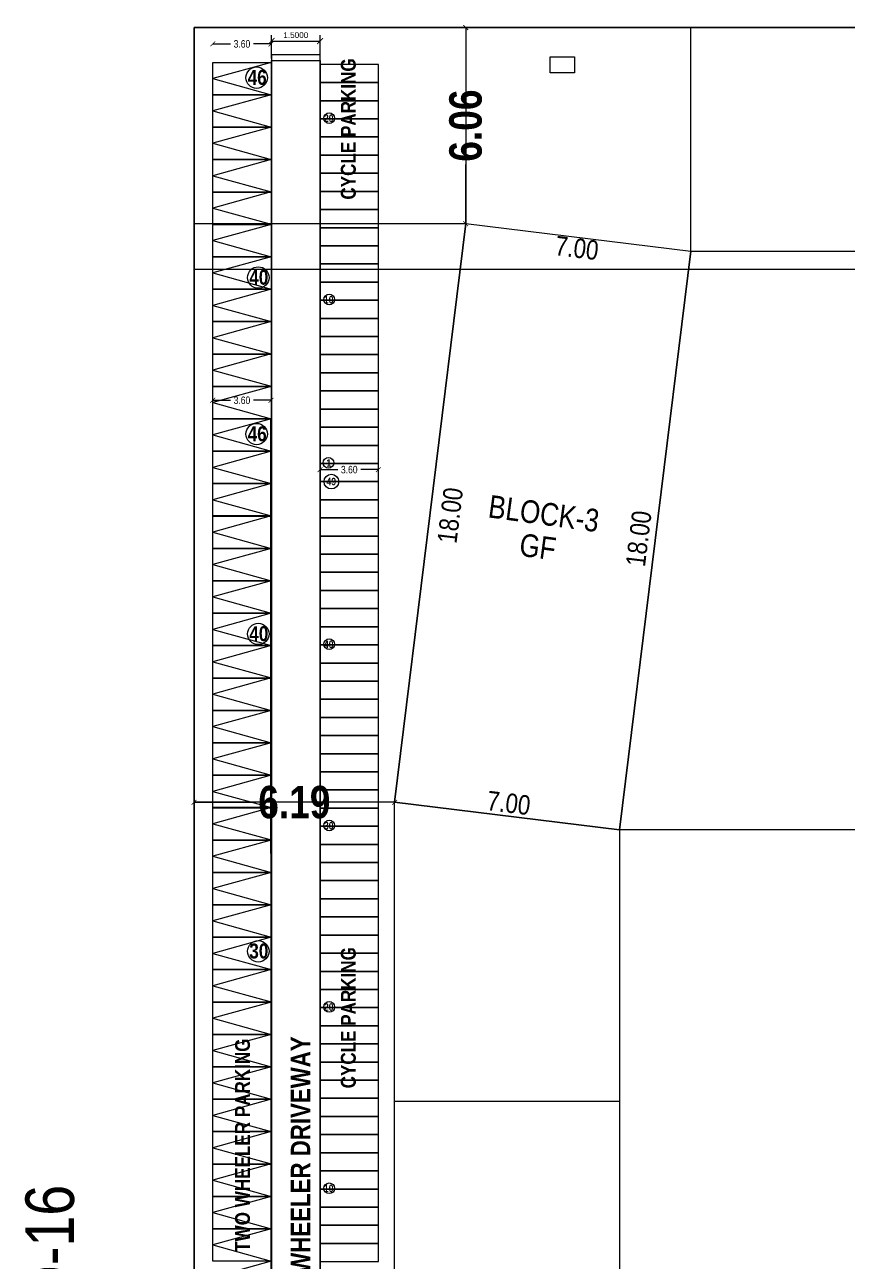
# Model space of a CAD drawing. Header units: metres. Extents: x -1559856 to -1559563, y 43807 to 43972.
# Drawn here: x -1559673.76 to -1559648.36, y 43922.41 to 43960.59 of the extents above; entities that cross this region are included whole.
import ezdxf

# ---------------------------------------------------------------- set-up
doc = ezdxf.new("R2010")
doc.units = ezdxf.units.M
doc.header["$LTSCALE"] = 750
doc.header["$MEASUREMENT"] = 0
doc.header["$PDMODE"] = 35
doc.header["$PDSIZE"] = 50
doc.layers.get('0').update_dxf_attribs({"lineweight": 5})
doc.layers.get('Defpoints').update_dxf_attribs({"lineweight": 0})
for name, color, linetype, lineweight in [('AS_AT_SITE', 7, 'Continuous', 5), ('DISTANCE_BLK', 7, 'Continuous', 5), ('FMB_OR_PLR', 7, 'Continuous', 5), ('SUPER_IMPOSED', 7, 'Continuous', 5)]:
    doc.layers.add(name, color=color, linetype=linetype, lineweight=lineweight)
for name, color, linetype in [('BLK_1_LVL_0_SIDE_SETBACK1', 171, 'Continuous'), ('BLK_3_LVL_0_BLDG_FOOT_PRINT', 171, 'Continuous'), ('PLOT_BOUNDARY', 70, 'Continuous')]:
    doc.layers.add(name, color=color, linetype=linetype)
for name, color, linetype, plot in [('BLK_3_LVL_0_FRONT_SETBACK', 1, 'Continuous', False), ('BLK_3_LVL_0_REAR_SETBACK', 1, 'Continuous', False), ('BLK_3_LVL_0_SIDE_SETBACK1', 1, 'Continuous', False), ('BLK_3_LVL_0_SIDE_SETBACK2', 1, 'Continuous', False), ('CYCLE_PARKING', 2, 'Continuous', False), ('TWO_WHEELER_DRIVE_WAY', 6, 'Continuous', False), ('TWO_WHEELER_PARKING', 2, 'Continuous', False)]:
    doc.layers.add(name, color=color, linetype=linetype, plot=plot)
doc.styles.add('3', font='swissck.ttf', dxfattribs={"height": 0.28})
doc.styles.add('GLOBAL INFRA', font='ARIALNB.TTF', dxfattribs={"height": 0.3})
doc.styles.add('GLOBAL INFRA 1', font='ARIALNB.TTF', dxfattribs={"height": 0.3})
doc.styles.add('mani', font='swissc.ttf', dxfattribs={"height": 0.23})
doc.styles.get("Standard").update_dxf_attribs({"font": 'arial.ttf'})
doc.dimstyles.new('Civil Mt', dxfattribs={"dimtxt": 0.23, "dimasz": 0.15, "dimexe": 0, "dimexo": 0, "dimgap": 0.1, "dimtad": 0, "dimzin": 0, "dimdsep": 46, "dimtxsty": 'mani', "dimblk": 'ARCHTICK', "dimcen": 0, "dimse1": 1, "dimse2": 1, "dimclrd": 253, "dimclrt": 7, "dimadec": 0, "dimazin": 3, "dimtfac": 1, "dimtofl": 0, "dimtmove": 1, "dimatfit": 3, "dimfxl": 0, "dimfrac": 2, "dimtolj": 1, "dimtzin": 0, "dimlwd": 13, "dimarcsym": 0})
doc.dimstyles.new('STANDARD$0', dxfattribs={"dimtxt": 7, "dimasz": 3, "dimexe": 3, "dimexo": 1, "dimgap": 1.5, "dimtad": 1, "dimdec": 1, "dimzin": 1, "dimdsep": 46, "dimlunit": 4, "dimtxsty": 'Standard', "dimblk": 'OBLIQUE', "dimcen": 0.09375, "dimdle": 1, "dimclrd": 8, "dimclre": 8, "dimclrt": 7, "dimadec": 1, "dimazin": 0, "dimtfac": 1, "dimtdec": 1, "dimtix": 1, "dimtmove": 2, "dimatfit": 3, "dimldrblk": 'ARCHTICK', "dimfxl": 0, "dimfrac": 2, "dimtolj": 1, "dimtzin": 0, "dimarcsym": 0})

# ---------------------------------------------------------------- blocks, each defined once
blk = doc.blocks.new('_ArchTick')
at = {"color": 0, "linetype": 'ByBlock', "const_width": 0.15}
blk.add_lwpolyline([(-0.5, -0.5), (0.5, 0.5)], dxfattribs=at)
blk = doc.blocks.new('*D278')
at = {"color": 253, "lineweight": 13, "ltscale": 0.2}
for p, q in [((-1559667.949, 43948.994), (-1559667.403, 43948.994)), ((-1559666.149, 43948.994), (-1559666.695, 43948.994))]:
    blk.add_line(p, q, dxfattribs=at)
at = {"layer": 'Defpoints', "color": 0, "ltscale": 0.2}
for p in [(-1559667.949, 43948.994), (-1559667.949, 43948.423), (-1559666.149, 43948.423)]:
    blk.add_point(p, dxfattribs=at)
at = {"color": 253, "lineweight": 13, "ltscale": 0.2, "xscale": 0.15, "yscale": 0.15, "zscale": 0.15, "rotation": 180}
blk.add_blockref('_ArchTick', (-1559667.949, 43948.994), dxfattribs=at)
at = {"color": 253, "lineweight": 13, "ltscale": 0.2, "xscale": 0.15, "yscale": 0.15, "zscale": 0.15}
blk.add_blockref('_ArchTick', (-1559666.149, 43948.994), dxfattribs=at)
at = {"color": 7, "ltscale": 0.2, "insert": (-1559667.049, 43948.994), "char_height": 0.23, "attachment_point": 5, "style": 'mani'}
blk.add_mtext('\\A1;3.60', dxfattribs=at)
blk = doc.blocks.new('*D281')
at = {"color": 253, "lineweight": 13, "ltscale": 0.2}
for p, q in [((-1559667.949, 43959.997), (-1559667.403, 43959.997)), ((-1559666.149, 43959.997), (-1559666.695, 43959.997))]:
    blk.add_line(p, q, dxfattribs=at)
at = {"layer": 'Defpoints', "color": 0, "ltscale": 0.2}
for p in [(-1559667.949, 43959.997), (-1559667.949, 43959.426), (-1559666.149, 43959.426)]:
    blk.add_point(p, dxfattribs=at)
at = {"color": 253, "lineweight": 13, "ltscale": 0.2, "xscale": 0.15, "yscale": 0.15, "zscale": 0.15, "rotation": 180}
blk.add_blockref('_ArchTick', (-1559667.949, 43959.997), dxfattribs=at)
at = {"color": 253, "lineweight": 13, "ltscale": 0.2, "xscale": 0.15, "yscale": 0.15, "zscale": 0.15}
blk.add_blockref('_ArchTick', (-1559666.149, 43959.997), dxfattribs=at)
at = {"color": 7, "ltscale": 0.2, "insert": (-1559667.049, 43959.997), "char_height": 0.23, "attachment_point": 5, "style": 'mani'}
blk.add_mtext('\\A1;3.60', dxfattribs=at)
blk = doc.blocks.new('*D282')
at = {"color": 253, "lineweight": 13, "ltscale": 0.2}
for p, q in [((-1559664.636, 43946.853), (-1559664.09, 43946.853)), ((-1559662.836, 43946.853), (-1559663.383, 43946.853))]:
    blk.add_line(p, q, dxfattribs=at)
at = {"layer": 'Defpoints', "color": 0, "ltscale": 0.2}
for p in [(-1559664.636, 43947.344), (-1559662.836, 43947.344), (-1559664.636, 43946.853)]:
    blk.add_point(p, dxfattribs=at)
at = {"color": 253, "lineweight": 13, "ltscale": 0.2, "xscale": 0.15, "yscale": 0.15, "zscale": 0.15, "rotation": 180}
blk.add_blockref('_ArchTick', (-1559664.636, 43946.853), dxfattribs=at)
at = {"color": 253, "lineweight": 13, "ltscale": 0.2, "xscale": 0.15, "yscale": 0.15, "zscale": 0.15}
blk.add_blockref('_ArchTick', (-1559662.836, 43946.853), dxfattribs=at)
at = {"color": 7, "ltscale": 0.2, "insert": (-1559663.736, 43946.853), "char_height": 0.23, "attachment_point": 5, "style": 'mani'}
blk.add_mtext('\\A1;3.60', dxfattribs=at)
blk = doc.blocks.new('*D284')
at = {"layer": 'Defpoints', "color": 0}
for p in [(-1559664.636, 43960.087), (-1559666.136, 43959.489), (-1559664.636, 43959.489)]:
    blk.add_point(p, dxfattribs=at)
at = {"layer": 'TWO_WHEELER_DRIVE_WAY', "color": 0, "lineweight": -2}
for p, q in [((-1559666.136, 43959.552), (-1559666.136, 43960.267)), ((-1559664.636, 43959.552), (-1559664.636, 43960.267))]:
    blk.add_line(p, q, dxfattribs=at)
at = {"layer": 'TWO_WHEELER_DRIVE_WAY', "lineweight": -2}
blk.add_line((-1559666.136, 43960.087), (-1559664.636, 43960.087), dxfattribs=at)
at = {"layer": 'TWO_WHEELER_DRIVE_WAY', "lineweight": -2, "xscale": 0.18, "yscale": 0.18, "zscale": 0.18, "rotation": 180}
blk.add_blockref('_ArchTick', (-1559666.136, 43960.087), dxfattribs=at)
at = {"layer": 'TWO_WHEELER_DRIVE_WAY', "lineweight": -2, "xscale": 0.18, "yscale": 0.18, "zscale": 0.18}
blk.add_blockref('_ArchTick', (-1559664.636, 43960.087), dxfattribs=at)
at = {"layer": 'TWO_WHEELER_DRIVE_WAY', "color": 0, "lineweight": -2, "insert": (-1559665.386, 43960.269), "char_height": 0.18, "attachment_point": 5}
blk.add_mtext('\\A1;1.5000', dxfattribs=at)

msp = doc.modelspace()

# ---------------------------------------------------------------- linework, layer by layer
at = {"color": 253, "lineweight": 13, "ltscale": 0.2}
for p, q in [((-1559660.14039, 43960.50373), (-1559660.14039, 43958.68199)), ((-1559660.14039, 43954.44857), (-1559660.14039, 43956.27031)), ((-1559668.52851, 43936.5828), (-1559666.6354, 43936.5828)), ((-1559662.33452, 43936.5828), (-1559664.22763, 43936.5828))]:
    msp.add_line(p, q, dxfattribs=at)
at = {"color": 7, "ltscale": 0.2}
for p, q in [((-1559666.14888, 43959.42779), (-1559667.94896, 43958.92887)), ((-1559667.94896, 43958.92887), (-1559666.14896, 43958.42887)), ((-1559666.14888, 43958.42779), (-1559667.94896, 43957.92887)), ((-1559667.94896, 43957.92887), (-1559666.14896, 43957.42887)), ((-1559666.14888, 43957.42779), (-1559667.94896, 43956.92887)), ((-1559667.94896, 43956.92887), (-1559666.14896, 43956.42887)), ((-1559666.14896, 43956.4265), (-1559667.94904, 43955.92758)), ((-1559667.94904, 43955.92758), (-1559666.14904, 43955.42758)), ((-1559666.1488, 43955.4265), (-1559667.94888, 43954.92758)), ((-1559667.94888, 43954.92758), (-1559666.14888, 43954.42758)), ((-1559666.14888, 43954.4252), (-1559667.94896, 43953.92628)), ((-1559667.94896, 43953.92628), (-1559666.14896, 43953.42628)), ((-1559666.14888, 43953.4252), (-1559667.94896, 43952.92628)), ((-1559667.94896, 43952.92628), (-1559666.14896, 43952.42628)), ((-1559666.14888, 43952.4252), (-1559667.94896, 43951.92628)), ((-1559667.94896, 43951.92628), (-1559666.14896, 43951.42628)), ((-1559666.14888, 43951.4252), (-1559667.94896, 43950.92628)), ((-1559667.94896, 43950.92628), (-1559666.14896, 43950.42628)), ((-1559666.14888, 43950.4252), (-1559667.94896, 43949.92628)), ((-1559667.94896, 43949.92628), (-1559666.14896, 43949.42628)), ((-1559666.14896, 43949.4239), (-1559667.94904, 43948.92498)), ((-1559667.94904, 43948.92498), (-1559666.14904, 43948.42498)), ((-1559666.14888, 43948.4239), (-1559667.94896, 43947.92498)), ((-1559667.94896, 43947.92498), (-1559666.14896, 43947.42498)), ((-1559666.14888, 43947.4239), (-1559667.94896, 43946.92498)), ((-1559667.94896, 43946.92498), (-1559666.14896, 43946.42498)), ((-1559666.14888, 43946.4239), (-1559667.94896, 43945.92498)), ((-1559667.94896, 43945.92498), (-1559666.14896, 43945.42498)), ((-1559666.14896, 43945.42261), (-1559667.94904, 43944.92369)), ((-1559667.94904, 43944.92369), (-1559666.14904, 43944.42369)), ((-1559666.1488, 43944.42261), (-1559667.94888, 43943.92369)), ((-1559667.94888, 43943.92369), (-1559666.14888, 43943.42369)), ((-1559666.14888, 43943.42131), (-1559667.94896, 43942.92239)), ((-1559667.94896, 43942.92239), (-1559666.14896, 43942.42239)), ((-1559666.14888, 43942.42131), (-1559667.94896, 43941.92239)), ((-1559667.94896, 43941.92239), (-1559666.14896, 43941.42239)), ((-1559666.14888, 43941.42131), (-1559667.94896, 43940.92239)), ((-1559667.94896, 43940.92239), (-1559666.14896, 43940.42239)), ((-1559666.14888, 43940.42131), (-1559667.94896, 43939.92239)), ((-1559667.94896, 43939.92239), (-1559666.14896, 43939.42239)), ((-1559666.14888, 43939.42131), (-1559667.94896, 43938.92239)), ((-1559667.94896, 43938.92239), (-1559666.14896, 43938.42239)), ((-1559666.14896, 43938.42002), (-1559667.94904, 43937.9211)), ((-1559667.94904, 43937.9211), (-1559666.14904, 43937.42109)), ((-1559666.1488, 43937.42002), (-1559667.94888, 43936.9211)), ((-1559667.94888, 43936.9211), (-1559666.14888, 43936.42109)), ((-1559666.14888, 43936.41872), (-1559667.94896, 43935.9198)), ((-1559667.94896, 43935.9198), (-1559666.14896, 43935.4198)), ((-1559666.14888, 43935.41872), (-1559667.94896, 43934.9198)), ((-1559667.94896, 43934.9198), (-1559666.14896, 43934.4198)), ((-1559666.14888, 43934.41872), (-1559667.94896, 43933.9198)), ((-1559667.94896, 43933.9198), (-1559666.14896, 43933.4198)), ((-1559666.14888, 43933.41872), (-1559667.94896, 43932.9198)), ((-1559667.94896, 43932.9198), (-1559666.14896, 43932.4198)), ((-1559666.14888, 43932.41872), (-1559667.94896, 43931.9198)), ((-1559667.94896, 43931.9198), (-1559666.14896, 43931.4198)), ((-1559666.14896, 43931.41742), (-1559667.94904, 43930.9185)), ((-1559667.94904, 43930.9185), (-1559666.14904, 43930.4185)), ((-1559666.14437, 43930.41742), (-1559667.94444, 43929.9185)), ((-1559667.94444, 43929.9185), (-1559666.14444, 43929.4185)), ((-1559666.14444, 43929.41613), (-1559667.94452, 43928.91721)), ((-1559667.94452, 43928.91721), (-1559666.14452, 43928.41721)), ((-1559666.14444, 43928.41613), (-1559667.94452, 43927.91721)), ((-1559667.94452, 43927.91721), (-1559666.14452, 43927.41721)), ((-1559666.14444, 43927.41613), (-1559667.94452, 43926.91721)), ((-1559667.94452, 43926.91721), (-1559666.14452, 43926.41721)), ((-1559666.14444, 43926.41613), (-1559667.94452, 43925.91721)), ((-1559667.94452, 43925.91721), (-1559666.14452, 43925.41721)), ((-1559666.14444, 43925.41613), (-1559667.94452, 43924.91721)), ((-1559667.94452, 43924.91721), (-1559666.14452, 43924.41721)), ((-1559666.14452, 43924.41483), (-1559667.9446, 43923.91591)), ((-1559667.9446, 43923.91591), (-1559666.1446, 43923.41591)), ((-1559666.14437, 43923.41483), (-1559667.94444, 43922.91591)), ((-1559667.94444, 43922.91591), (-1559666.14444, 43922.41591)), ((-1559666.14444, 43922.41353), (-1559667.94452, 43921.91461))]:
    msp.add_line(p, q, dxfattribs=at)
at = {"color": 0, "ltscale": 0.2}
for p, q in [((-1559666.1446, 43902.40576), (-1559666.15356, 43948.42261)), ((-1559664.63605, 43946.78417), (-1559664.63605, 43902.03732))]:
    msp.add_line(p, q, dxfattribs=at)
at = {"color": 3, "ltscale": 0.2}
msp.add_lwpolyline([(-1559568.52851, 43879.50373), (-1559568.52851, 43960.50373), (-1559668.52851, 43960.50373), (-1559668.52851, 43879.50373)], close=True, dxfattribs=at)
at = {"color": 70, "ltscale": 0.2}
msp.add_lwpolyline([(-1559568.52851, 43879.50373), (-1559568.52851, 43960.50373), (-1559668.52851, 43960.50373), (-1559668.52851, 43879.50373)], close=True, dxfattribs=at)
msp.add_lwpolyline([(-1559568.52851, 43879.50373), (-1559568.52851, 43960.50373), (-1559668.52851, 43960.50373), (-1559668.52851, 43879.50373)], close=True, dxfattribs=at)
at = {"color": 5, "ltscale": 0.2}
msp.add_lwpolyline([(-1559568.52851, 43879.50373), (-1559568.52851, 43960.50373), (-1559668.52851, 43960.50373), (-1559668.52851, 43879.50373)], close=True, dxfattribs=at)
at = {"color": 6, "ltscale": 0.2}
msp.add_lwpolyline([(-1559568.52851, 43879.50373), (-1559568.52851, 43960.50373), (-1559668.52851, 43960.50373), (-1559668.52851, 43879.50373)], close=True, dxfattribs=at)
at = {"color": 7, "linetype": 'Continuous'}
for points in [[(-1559666.14896, 43959.4265), (-1559666.14896, 43958.4265), (-1559667.94896, 43958.4265), (-1559667.94896, 43959.4265)], [(-1559666.14896, 43958.4265), (-1559666.14896, 43957.4265), (-1559667.94896, 43957.4265), (-1559667.94896, 43958.4265)], [(-1559666.14896, 43957.4265), (-1559666.14896, 43956.4265), (-1559667.94896, 43956.4265), (-1559667.94896, 43957.4265)], [(-1559666.14904, 43956.4252), (-1559666.14904, 43955.4252), (-1559667.94904, 43955.4252), (-1559667.94904, 43956.4252)], [(-1559666.14888, 43955.4252), (-1559666.14888, 43954.4252), (-1559667.94888, 43954.4252), (-1559667.94888, 43955.4252)], [(-1559666.14896, 43954.4239), (-1559666.14896, 43953.4239), (-1559667.94896, 43953.4239), (-1559667.94896, 43954.4239)], [(-1559666.14896, 43953.4239), (-1559666.14896, 43952.4239), (-1559667.94896, 43952.4239), (-1559667.94896, 43953.4239)], [(-1559666.14896, 43952.4239), (-1559666.14896, 43951.4239), (-1559667.94896, 43951.4239), (-1559667.94896, 43952.4239)], [(-1559666.14896, 43951.4239), (-1559666.14896, 43950.4239), (-1559667.94896, 43950.4239), (-1559667.94896, 43951.4239)], [(-1559666.14896, 43950.4239), (-1559666.14896, 43949.4239), (-1559667.94896, 43949.4239), (-1559667.94896, 43950.4239)], [(-1559666.14904, 43949.42261), (-1559666.14904, 43948.42261), (-1559667.94904, 43948.42261), (-1559667.94904, 43949.42261)], [(-1559666.14896, 43948.42261), (-1559666.14896, 43947.42261), (-1559667.94896, 43947.42261), (-1559667.94896, 43948.42261)], [(-1559666.14896, 43947.42261), (-1559666.14896, 43946.42261), (-1559667.94896, 43946.42261), (-1559667.94896, 43947.42261)], [(-1559666.14896, 43946.42261), (-1559666.14896, 43945.42261), (-1559667.94896, 43945.42261), (-1559667.94896, 43946.42261)], [(-1559666.14904, 43945.42131), (-1559666.14904, 43944.42131), (-1559667.94904, 43944.42131), (-1559667.94904, 43945.42131)], [(-1559666.14888, 43944.42131), (-1559666.14888, 43943.42131), (-1559667.94888, 43943.42131), (-1559667.94888, 43944.42131)], [(-1559666.14896, 43943.42002), (-1559666.14896, 43942.42002), (-1559667.94896, 43942.42002), (-1559667.94896, 43943.42002)], [(-1559666.14896, 43942.42002), (-1559666.14896, 43941.42002), (-1559667.94896, 43941.42002), (-1559667.94896, 43942.42002)], [(-1559666.14896, 43941.42002), (-1559666.14896, 43940.42002), (-1559667.94896, 43940.42002), (-1559667.94896, 43941.42002)], [(-1559666.14896, 43940.42002), (-1559666.14896, 43939.42002), (-1559667.94896, 43939.42002), (-1559667.94896, 43940.42002)], [(-1559666.14896, 43939.42002), (-1559666.14896, 43938.42002), (-1559667.94896, 43938.42002), (-1559667.94896, 43939.42002)], [(-1559666.14904, 43938.41872), (-1559666.14904, 43937.41872), (-1559667.94904, 43937.41872), (-1559667.94904, 43938.41872)], [(-1559666.14888, 43937.41872), (-1559666.14888, 43936.41872), (-1559667.94888, 43936.41872), (-1559667.94888, 43937.41872)], [(-1559666.14896, 43936.41742), (-1559666.14896, 43935.41742), (-1559667.94896, 43935.41742), (-1559667.94896, 43936.41742)], [(-1559666.14896, 43935.41742), (-1559666.14896, 43934.41742), (-1559667.94896, 43934.41742), (-1559667.94896, 43935.41742)], [(-1559666.14896, 43934.41742), (-1559666.14896, 43933.41742), (-1559667.94896, 43933.41742), (-1559667.94896, 43934.41742)], [(-1559666.14896, 43933.41742), (-1559666.14896, 43932.41742), (-1559667.94896, 43932.41742), (-1559667.94896, 43933.41742)], [(-1559666.14896, 43932.41742), (-1559666.14896, 43931.41742), (-1559667.94896, 43931.41742), (-1559667.94896, 43932.41742)], [(-1559666.14904, 43931.41613), (-1559666.14904, 43930.41613), (-1559667.94904, 43930.41613), (-1559667.94904, 43931.41613)], [(-1559666.14444, 43930.41613), (-1559666.14444, 43929.41613), (-1559667.94444, 43929.41613), (-1559667.94444, 43930.41613)], [(-1559666.14452, 43929.41483), (-1559666.14452, 43928.41483), (-1559667.94452, 43928.41483), (-1559667.94452, 43929.41483)], [(-1559666.14452, 43928.41483), (-1559666.14452, 43927.41483), (-1559667.94452, 43927.41483), (-1559667.94452, 43928.41483)], [(-1559666.14452, 43927.41483), (-1559666.14452, 43926.41483), (-1559667.94452, 43926.41483), (-1559667.94452, 43927.41483)], [(-1559666.14452, 43926.41483), (-1559666.14452, 43925.41483), (-1559667.94452, 43925.41483), (-1559667.94452, 43926.41483)], [(-1559666.14452, 43925.41483), (-1559666.14452, 43924.41483), (-1559667.94452, 43924.41483), (-1559667.94452, 43925.41483)], [(-1559666.1446, 43924.41353), (-1559666.1446, 43923.41353), (-1559667.9446, 43923.41353), (-1559667.9446, 43924.41353)], [(-1559666.14444, 43923.41353), (-1559666.14444, 43922.41353), (-1559667.94444, 43922.41353), (-1559667.94444, 43923.41353)]]:
    msp.add_lwpolyline(points, close=True, dxfattribs=at)
at = {"lineweight": -2}
msp.add_lwpolyline([(-1559666.13611, 43902.03732), (-1559666.13611, 43959.48917), (-1559664.63611, 43959.48917), (-1559664.63611, 43902.03732)], close=True, dxfattribs=at)
at = {"ltscale": 400}
msp.add_lwpolyline([(-1559656.77895, 43959.60055), (-1559656.77895, 43959.10055), (-1559657.52895, 43959.10055), (-1559657.52895, 43959.60055)], close=True, dxfattribs=at)
at = {"color": 161}
msp.add_lwpolyline([(-1559662.33452, 43936.5828), (-1559655.38672, 43935.72952), (-1559655.38672, 43927.34367), (-1559662.33452, 43927.34367)], close=True, dxfattribs=at)
msp.add_lwpolyline([(-1559662.33452, 43936.5828), (-1559655.38672, 43935.72952), (-1559655.38672, 43927.34367), (-1559662.33452, 43927.34367)], close=True, dxfattribs=at)
at = {"color": 0, "ltscale": 0.2}
for centre, radius in [((-1559666.5954, 43958.95544), 0.33104), ((-1559664.3545, 43957.70566), 0.16552), ((-1559666.54467, 43952.78568), 0.33104), ((-1559664.3545, 43952.10566), 0.16552), ((-1559666.5954, 43947.95155), 0.33104), ((-1559664.37839, 43947.06358), 0.16552), ((-1559664.28834, 43946.48356), 0.22678), ((-1559666.54467, 43941.78179), 0.33104), ((-1559664.35445, 43941.46567), 0.16552), ((-1559664.35445, 43935.86567), 0.16552), ((-1559666.54467, 43931.98345), 0.33104), ((-1559664.35445, 43930.26567), 0.16552), ((-1559664.35445, 43924.66567), 0.16552)]:
    msp.add_circle(centre, radius, dxfattribs=at)
at = {"layer": 'AS_AT_SITE', "color": 6, "ltscale": 0.2}
msp.add_lwpolyline([(-1559668.52851, 43879.50373), (-1559668.52851, 43960.50373), (-1559568.52851, 43960.50373), (-1559568.52851, 43879.50373)], close=True, dxfattribs=at)
at = {"layer": 'BLK_1_LVL_0_SIDE_SETBACK1', "color": 171}
msp.add_lwpolyline([(-1559668.52851, 43908.41615), (-1559647.70803, 43908.41615), (-1559642.42317, 43953.03425), (-1559668.52851, 43953.03425)], close=True, dxfattribs=at)
at = {"layer": 'BLK_3_LVL_0_BLDG_FOOT_PRINT', "color": 1}
msp.add_lwpolyline([(-1559655.38672, 43935.72952), (-1559662.33452, 43936.5828), (-1559660.14039, 43954.44857), (-1559653.19259, 43953.5953)], close=True, dxfattribs=at)
at = {"layer": 'BLK_3_LVL_0_FRONT_SETBACK', "color": 2}
msp.add_lwpolyline([(-1559662.33452, 43936.5828), (-1559655.38672, 43935.72952), (-1559655.38672, 43879.50373), (-1559662.33452, 43879.50373)], close=True, dxfattribs=at)
at = {"layer": 'BLK_3_LVL_0_REAR_SETBACK', "color": 11}
msp.add_lwpolyline([(-1559660.14039, 43954.44857), (-1559653.19259, 43953.5953), (-1559653.19259, 43960.50373), (-1559660.14039, 43960.50373)], close=True, dxfattribs=at)
at = {"layer": 'BLK_3_LVL_0_SIDE_SETBACK1', "color": 171}
msp.add_lwpolyline([(-1559668.52851, 43954.44857), (-1559660.14039, 43954.44857), (-1559662.33452, 43936.5828), (-1559668.52851, 43936.5828)], close=True, dxfattribs=at)
at = {"layer": 'BLK_3_LVL_0_SIDE_SETBACK2', "color": 102}
msp.add_lwpolyline([(-1559655.38672, 43935.72952), (-1559653.19259, 43953.5953), (-1559568.52851, 43953.5953), (-1559568.52851, 43935.72952)], close=True, dxfattribs=at)
at = {"layer": 'CYCLE_PARKING', "color": 250, "linetype": 'Continuous'}
for points in [[(-1559664.636, 43959.36377), (-1559664.636, 43958.80377), (-1559662.836, 43958.80377), (-1559662.836, 43959.36377)], [(-1559664.636, 43958.80377), (-1559664.636, 43958.24377), (-1559662.836, 43958.24377), (-1559662.836, 43958.80377)], [(-1559664.636, 43958.24377), (-1559664.636, 43957.68377), (-1559662.836, 43957.68377), (-1559662.836, 43958.24377)], [(-1559664.636, 43957.68377), (-1559664.636, 43957.12377), (-1559662.836, 43957.12377), (-1559662.836, 43957.68377)], [(-1559664.636, 43957.12377), (-1559664.636, 43956.56377), (-1559662.836, 43956.56377), (-1559662.836, 43957.12377)], [(-1559664.636, 43956.56377), (-1559664.636, 43956.00377), (-1559662.836, 43956.00377), (-1559662.836, 43956.56377)], [(-1559664.636, 43956.00377), (-1559664.636, 43955.44377), (-1559662.836, 43955.44377), (-1559662.836, 43956.00377)], [(-1559664.636, 43955.44377), (-1559664.636, 43954.88377), (-1559662.836, 43954.88377), (-1559662.836, 43955.44377)], [(-1559664.636, 43954.88377), (-1559664.636, 43954.32377), (-1559662.836, 43954.32377), (-1559662.836, 43954.88377)], [(-1559664.636, 43954.32377), (-1559664.636, 43953.76377), (-1559662.836, 43953.76377), (-1559662.836, 43954.32377)], [(-1559664.636, 43953.76377), (-1559664.636, 43953.20377), (-1559662.836, 43953.20377), (-1559662.836, 43953.76377)], [(-1559664.636, 43953.20377), (-1559664.636, 43952.64377), (-1559662.836, 43952.64377), (-1559662.836, 43953.20377)], [(-1559664.636, 43952.64377), (-1559664.636, 43952.08377), (-1559662.836, 43952.08377), (-1559662.836, 43952.64377)], [(-1559664.636, 43952.08377), (-1559664.636, 43951.52377), (-1559662.836, 43951.52377), (-1559662.836, 43952.08377)], [(-1559664.636, 43951.52377), (-1559664.636, 43950.96377), (-1559662.836, 43950.96377), (-1559662.836, 43951.52377)], [(-1559664.636, 43950.96377), (-1559664.636, 43950.40377), (-1559662.836, 43950.40377), (-1559662.836, 43950.96377)], [(-1559664.636, 43950.40377), (-1559664.636, 43949.84377), (-1559662.836, 43949.84377), (-1559662.836, 43950.40377)], [(-1559664.636, 43949.84377), (-1559664.636, 43949.28377), (-1559662.836, 43949.28377), (-1559662.836, 43949.84377)], [(-1559664.636, 43949.28377), (-1559664.636, 43948.72377), (-1559662.836, 43948.72377), (-1559662.836, 43949.28377)], [(-1559664.636, 43948.72377), (-1559664.636, 43948.16377), (-1559662.836, 43948.16377), (-1559662.836, 43948.72377)], [(-1559664.636, 43948.16377), (-1559664.636, 43947.60377), (-1559662.836, 43947.60377), (-1559662.836, 43948.16377)], [(-1559664.636, 43947.60377), (-1559664.636, 43947.04377), (-1559662.836, 43947.04377), (-1559662.836, 43947.60377)], [(-1559664.636, 43947.04377), (-1559664.636, 43946.48377), (-1559662.836, 43946.48377), (-1559662.836, 43947.04377)], [(-1559664.636, 43946.48377), (-1559664.636, 43945.92377), (-1559662.836, 43945.92377), (-1559662.836, 43946.48377)], [(-1559664.636, 43945.92377), (-1559664.636, 43945.36377), (-1559662.836, 43945.36377), (-1559662.836, 43945.92377)], [(-1559664.636, 43945.36377), (-1559664.636, 43944.80377), (-1559662.836, 43944.80377), (-1559662.836, 43945.36377)], [(-1559664.636, 43944.80377), (-1559664.636, 43944.24377), (-1559662.836, 43944.24377), (-1559662.836, 43944.80377)], [(-1559664.63605, 43944.24378), (-1559664.63605, 43943.68378), (-1559662.83605, 43943.68378), (-1559662.83605, 43944.24378)], [(-1559664.63605, 43943.68378), (-1559664.63605, 43943.12378), (-1559662.83605, 43943.12378), (-1559662.83605, 43943.68378)], [(-1559664.63605, 43943.12378), (-1559664.63605, 43942.56378), (-1559662.83605, 43942.56378), (-1559662.83605, 43943.12378)], [(-1559664.63605, 43942.56378), (-1559664.63605, 43942.00378), (-1559662.83605, 43942.00378), (-1559662.83605, 43942.56378)], [(-1559664.63605, 43942.00378), (-1559664.63605, 43941.44378), (-1559662.83605, 43941.44378), (-1559662.83605, 43942.00378)], [(-1559664.63605, 43941.44378), (-1559664.63605, 43940.88378), (-1559662.83605, 43940.88378), (-1559662.83605, 43941.44378)], [(-1559664.63605, 43940.88378), (-1559664.63605, 43940.32378), (-1559662.83605, 43940.32378), (-1559662.83605, 43940.88378)], [(-1559664.63605, 43940.32378), (-1559664.63605, 43939.76378), (-1559662.83605, 43939.76378), (-1559662.83605, 43940.32378)], [(-1559664.63605, 43939.76378), (-1559664.63605, 43939.20378), (-1559662.83605, 43939.20378), (-1559662.83605, 43939.76378)], [(-1559664.63605, 43939.20378), (-1559664.63605, 43938.64378), (-1559662.83605, 43938.64378), (-1559662.83605, 43939.20378)], [(-1559664.63605, 43938.64378), (-1559664.63605, 43938.08378), (-1559662.83605, 43938.08378), (-1559662.83605, 43938.64378)], [(-1559664.63605, 43938.08378), (-1559664.63605, 43937.52378), (-1559662.83605, 43937.52378), (-1559662.83605, 43938.08378)], [(-1559664.63605, 43937.52378), (-1559664.63605, 43936.96378), (-1559662.83605, 43936.96378), (-1559662.83605, 43937.52378)], [(-1559664.63605, 43936.96378), (-1559664.63605, 43936.40378), (-1559662.83605, 43936.40378), (-1559662.83605, 43936.96378)], [(-1559664.63605, 43936.40378), (-1559664.63605, 43935.84378), (-1559662.83605, 43935.84378), (-1559662.83605, 43936.40378)], [(-1559664.63605, 43935.84378), (-1559664.63605, 43935.28378), (-1559662.83605, 43935.28378), (-1559662.83605, 43935.84378)], [(-1559664.63605, 43935.28378), (-1559664.63605, 43934.72378), (-1559662.83605, 43934.72378), (-1559662.83605, 43935.28378)], [(-1559664.63605, 43934.72378), (-1559664.63605, 43934.16378), (-1559662.83605, 43934.16378), (-1559662.83605, 43934.72378)], [(-1559664.63605, 43934.16378), (-1559664.63605, 43933.60378), (-1559662.83605, 43933.60378), (-1559662.83605, 43934.16378)], [(-1559664.63605, 43933.60379), (-1559664.63605, 43933.04379), (-1559662.83605, 43933.04379), (-1559662.83605, 43933.60379)], [(-1559664.63605, 43933.04379), (-1559664.63605, 43932.48379), (-1559662.83605, 43932.48379), (-1559662.83605, 43933.04379)], [(-1559664.63605, 43932.48379), (-1559664.63605, 43931.92379), (-1559662.83605, 43931.92379), (-1559662.83605, 43932.48379)], [(-1559664.63605, 43931.92379), (-1559664.63605, 43931.36379), (-1559662.83605, 43931.36379), (-1559662.83605, 43931.92379)], [(-1559664.63605, 43931.36379), (-1559664.63605, 43930.80379), (-1559662.83605, 43930.80379), (-1559662.83605, 43931.36379)], [(-1559664.63605, 43930.80379), (-1559664.63605, 43930.24379), (-1559662.83605, 43930.24379), (-1559662.83605, 43930.80379)], [(-1559664.63605, 43930.24379), (-1559664.63605, 43929.68379), (-1559662.83605, 43929.68379), (-1559662.83605, 43930.24379)], [(-1559664.63605, 43929.68379), (-1559664.63605, 43929.12379), (-1559662.83605, 43929.12379), (-1559662.83605, 43929.68379)], [(-1559664.63605, 43929.12379), (-1559664.63605, 43928.56379), (-1559662.83605, 43928.56379), (-1559662.83605, 43929.12379)], [(-1559664.63605, 43928.56379), (-1559664.63605, 43928.00379), (-1559662.83605, 43928.00379), (-1559662.83605, 43928.56379)], [(-1559664.63605, 43928.00379), (-1559664.63605, 43927.44379), (-1559662.83605, 43927.44379), (-1559662.83605, 43928.00379)], [(-1559664.63605, 43927.44379), (-1559664.63605, 43926.88379), (-1559662.83605, 43926.88379), (-1559662.83605, 43927.44379)], [(-1559664.63605, 43926.88379), (-1559664.63605, 43926.32379), (-1559662.83605, 43926.32379), (-1559662.83605, 43926.88379)], [(-1559664.63605, 43926.32379), (-1559664.63605, 43925.76379), (-1559662.83605, 43925.76379), (-1559662.83605, 43926.32379)], [(-1559664.63605, 43925.76379), (-1559664.63605, 43925.20379), (-1559662.83605, 43925.20379), (-1559662.83605, 43925.76379)], [(-1559664.63605, 43925.20379), (-1559664.63605, 43924.64379), (-1559662.83605, 43924.64379), (-1559662.83605, 43925.20379)], [(-1559664.63605, 43924.64379), (-1559664.63605, 43924.08379), (-1559662.83605, 43924.08379), (-1559662.83605, 43924.64379)], [(-1559664.63605, 43924.08379), (-1559664.63605, 43923.52379), (-1559662.83605, 43923.52379), (-1559662.83605, 43924.08379)], [(-1559664.63605, 43923.52379), (-1559664.63605, 43922.96379), (-1559662.83605, 43922.96379), (-1559662.83605, 43923.52379)], [(-1559664.63605, 43922.9638), (-1559664.63605, 43922.4038), (-1559662.83605, 43922.4038), (-1559662.83605, 43922.9638)]]:
    msp.add_lwpolyline(points, close=True, dxfattribs=at)
at = {"layer": 'DISTANCE_BLK', "color": 238}
msp.add_lwpolyline([(-1559655.38672, 43935.72952), (-1559662.33452, 43936.5828), (-1559660.14039, 43954.44857), (-1559653.19259, 43953.5953)], close=True, dxfattribs=at)
at = {"layer": 'FMB_OR_PLR', "color": 70, "ltscale": 0.2}
msp.add_lwpolyline([(-1559668.52851, 43879.50373), (-1559668.52851, 43960.50373), (-1559568.52851, 43960.50373), (-1559568.52851, 43879.50373)], close=True, dxfattribs=at)
at = {"layer": 'PLOT_BOUNDARY', "color": 70, "ltscale": 0.2}
msp.add_lwpolyline([(-1559668.52851, 43879.50373), (-1559668.52851, 43960.50373), (-1559568.52851, 43960.50373), (-1559568.52851, 43879.50373)], close=True, dxfattribs=at)
at = {"layer": 'SUPER_IMPOSED', "color": 5, "ltscale": 0.2}
msp.add_lwpolyline([(-1559668.52851, 43879.50373), (-1559668.52851, 43960.50373), (-1559568.52851, 43960.50373), (-1559568.52851, 43879.50373)], close=True, dxfattribs=at)
at = {"layer": 'TWO_WHEELER_DRIVE_WAY', "lineweight": -2}
msp.add_lwpolyline([(-1559666.13605, 43902.40576), (-1559664.63605, 43902.40576), (-1559664.63605, 43959.66416), (-1559666.13605, 43959.66416)], close=True, dxfattribs=at)
at = {"layer": 'TWO_WHEELER_PARKING', "color": 2, "lineweight": -3}
for points in [[(-1559666.14896, 43959.4265), (-1559666.14896, 43958.4265), (-1559667.94896, 43958.4265), (-1559667.94896, 43959.4265)], [(-1559666.14896, 43958.4265), (-1559666.14896, 43957.4265), (-1559667.94896, 43957.4265), (-1559667.94896, 43958.4265)], [(-1559666.14896, 43957.4265), (-1559666.14896, 43956.4265), (-1559667.94896, 43956.4265), (-1559667.94896, 43957.4265)], [(-1559666.14904, 43956.4252), (-1559666.14904, 43955.4252), (-1559667.94904, 43955.4252), (-1559667.94904, 43956.4252)], [(-1559666.14888, 43955.4252), (-1559666.14888, 43954.4252), (-1559667.94888, 43954.4252), (-1559667.94888, 43955.4252)], [(-1559666.14896, 43954.4239), (-1559666.14896, 43953.4239), (-1559667.94896, 43953.4239), (-1559667.94896, 43954.4239)], [(-1559666.14896, 43953.4239), (-1559666.14896, 43952.4239), (-1559667.94896, 43952.4239), (-1559667.94896, 43953.4239)], [(-1559666.14896, 43952.4239), (-1559666.14896, 43951.4239), (-1559667.94896, 43951.4239), (-1559667.94896, 43952.4239)], [(-1559666.14896, 43951.4239), (-1559666.14896, 43950.4239), (-1559667.94896, 43950.4239), (-1559667.94896, 43951.4239)], [(-1559666.14896, 43950.4239), (-1559666.14896, 43949.4239), (-1559667.94896, 43949.4239), (-1559667.94896, 43950.4239)], [(-1559666.14904, 43949.42261), (-1559666.14904, 43948.42261), (-1559667.94904, 43948.42261), (-1559667.94904, 43949.42261)], [(-1559666.14896, 43948.42261), (-1559666.14896, 43947.42261), (-1559667.94896, 43947.42261), (-1559667.94896, 43948.42261)], [(-1559666.14896, 43947.42261), (-1559666.14896, 43946.42261), (-1559667.94896, 43946.42261), (-1559667.94896, 43947.42261)], [(-1559666.14896, 43946.42261), (-1559666.14896, 43945.42261), (-1559667.94896, 43945.42261), (-1559667.94896, 43946.42261)], [(-1559666.14904, 43945.42131), (-1559666.14904, 43944.42131), (-1559667.94904, 43944.42131), (-1559667.94904, 43945.42131)], [(-1559666.14888, 43944.42131), (-1559666.14888, 43943.42131), (-1559667.94888, 43943.42131), (-1559667.94888, 43944.42131)], [(-1559666.14896, 43943.42002), (-1559666.14896, 43942.42002), (-1559667.94896, 43942.42002), (-1559667.94896, 43943.42002)], [(-1559666.14896, 43942.42002), (-1559666.14896, 43941.42002), (-1559667.94896, 43941.42002), (-1559667.94896, 43942.42002)], [(-1559666.14896, 43941.42002), (-1559666.14896, 43940.42002), (-1559667.94896, 43940.42002), (-1559667.94896, 43941.42002)], [(-1559666.14896, 43940.42002), (-1559666.14896, 43939.42002), (-1559667.94896, 43939.42002), (-1559667.94896, 43940.42002)], [(-1559666.14896, 43939.42002), (-1559666.14896, 43938.42002), (-1559667.94896, 43938.42002), (-1559667.94896, 43939.42002)], [(-1559666.14904, 43938.41872), (-1559666.14904, 43937.41872), (-1559667.94904, 43937.41872), (-1559667.94904, 43938.41872)], [(-1559666.14888, 43937.41872), (-1559666.14888, 43936.41872), (-1559667.94888, 43936.41872), (-1559667.94888, 43937.41872)], [(-1559666.14896, 43936.41742), (-1559666.14896, 43935.41742), (-1559667.94896, 43935.41742), (-1559667.94896, 43936.41742)], [(-1559666.14896, 43935.41742), (-1559666.14896, 43934.41742), (-1559667.94896, 43934.41742), (-1559667.94896, 43935.41742)], [(-1559666.14896, 43934.41742), (-1559666.14896, 43933.41742), (-1559667.94896, 43933.41742), (-1559667.94896, 43934.41742)], [(-1559666.14896, 43933.41742), (-1559666.14896, 43932.41742), (-1559667.94896, 43932.41742), (-1559667.94896, 43933.41742)], [(-1559666.14896, 43932.41742), (-1559666.14896, 43931.41742), (-1559667.94896, 43931.41742), (-1559667.94896, 43932.41742)], [(-1559666.14904, 43931.41613), (-1559666.14904, 43930.41613), (-1559667.94904, 43930.41613), (-1559667.94904, 43931.41613)], [(-1559666.14444, 43930.41613), (-1559666.14444, 43929.41613), (-1559667.94444, 43929.41613), (-1559667.94444, 43930.41613)], [(-1559666.14452, 43929.41483), (-1559666.14452, 43928.41483), (-1559667.94452, 43928.41483), (-1559667.94452, 43929.41483)], [(-1559666.14452, 43928.41483), (-1559666.14452, 43927.41483), (-1559667.94452, 43927.41483), (-1559667.94452, 43928.41483)], [(-1559666.14452, 43927.41483), (-1559666.14452, 43926.41483), (-1559667.94452, 43926.41483), (-1559667.94452, 43927.41483)], [(-1559666.14452, 43926.41483), (-1559666.14452, 43925.41483), (-1559667.94452, 43925.41483), (-1559667.94452, 43926.41483)], [(-1559666.14452, 43925.41483), (-1559666.14452, 43924.41483), (-1559667.94452, 43924.41483), (-1559667.94452, 43925.41483)], [(-1559666.1446, 43924.41353), (-1559666.1446, 43923.41353), (-1559667.9446, 43923.41353), (-1559667.9446, 43924.41353)], [(-1559666.14444, 43923.41353), (-1559666.14444, 43922.41353), (-1559667.94444, 43922.41353), (-1559667.94444, 43923.41353)]]:
    msp.add_lwpolyline(points, close=True, dxfattribs=at)

# ---------------------------------------------------------------- block references
at = {"color": 253, "lineweight": 13, "ltscale": 0.2, "xscale": 0.15, "yscale": 0.15, "zscale": 0.15}
for p, rotation in [((-1559660.14039, 43960.50373), 90), ((-1559660.14039, 43954.44857), 270), ((-1559668.52851, 43936.5828), 180)]:
    msp.add_blockref('_ArchTick', p, dxfattribs=dict(at, rotation=rotation))
msp.add_blockref('_ArchTick', (-1559662.33452, 43936.5828), dxfattribs=at)

# ---------------------------------------------------------------- texts
at = {"color": 0, "style": 'GLOBAL INFRA 1'}
for s, p in [('CYCLE PARKING', (-1559663.53497, 43955.19073)), ('CYCLE PARKING', (-1559663.53492, 43927.75074)), ('TWO WHEELER PARKING', (-1559666.80209, 43922.70412))]:
    msp.add_text(s, height=0.46, rotation=90, dxfattribs=at).set_placement(p)
at = {"color": 0, "style": 'GLOBAL INFRA'}
for s, height, p in [('46', 0.46, (-1559666.8727, 43958.73414, 120000.0641)), ('20', 0.23, (-1559664.51667, 43957.58729, 60000.03205)), ('40', 0.46, (-1559666.82197, 43952.56438, 120000.0641)), ('10', 0.23, (-1559664.51667, 43951.98729, 60000.03205)), ('46', 0.46, (-1559666.8727, 43947.73025, 120000.0641)), ('1', 0.23, (-1559664.44203, 43946.94222, 60000.03205)), ('49', 0.23, (-1559664.43628, 43946.37192, 60000.03205)), ('40', 0.46, (-1559666.82197, 43941.56049, 120000.0641)), ('40', 0.23, (-1559664.51662, 43941.34729, 60000.03205)), ('30', 0.23, (-1559664.51662, 43935.7473, 60000.03205)), ('30', 0.46, (-1559666.82197, 43931.76215, 120000.0641)), ('20', 0.23, (-1559664.51662, 43930.1473, 60000.03205)), ('10', 0.23, (-1559664.51662, 43924.5473, 60000.03205))]:
    msp.add_text(s, height=height, dxfattribs=at).set_placement(p)
at = {"color": 7, "style": 'GLOBAL INFRA'}
msp.add_text('1.5 m TWO WHEELER DRIVEWAY', height=0.6, rotation=90, dxfattribs=at).set_placement((-1559664.94058, 43918.28404, 120000.0641))
at = {"color": 7, "ltscale": 0.2, "attachment_point": 5}
for s, insert, char_height, rotation, style in [('\\A1;{\\fSwis721 Cn BT|b1|i0|c0|p34;\\H4.3478x;6.06}', (-1559660.14039, 43957.47615), 0.23, 90, 'mani'), ('\\A1;7.00', (-1559656.70691, 43953.69278), 0.6, 352.998461, '3'), ('\\A1;18.00', (-1559660.61586, 43945.43934), 0.6, 82.998461, '3'), ('\\A1;BLOCK-3', (-1559657.72704, 43945.49427), 0.7, 352.263953, '3'), ('\\A1;18.00', (-1559654.79541, 43944.72452), 0.6, 82.998461, '3'), ('\\A1;GF', (-1559657.91501, 43944.46712), 0.7, 352.263953, '3'), ('\\A1;7.00', (-1559658.81121, 43936.55845), 0.6, 352.998461, '3'), ('\\A1;PLOT No:D-16', (-1559672.97376, 43919.09417), 1.5, 90, '3')]:
    msp.add_mtext(s, dxfattribs=dict(at, insert=insert, char_height=char_height, rotation=rotation, style=style))
at = {"color": 7, "ltscale": 0.2, "insert": (-1559665.43151, 43936.5828), "char_height": 0.23, "attachment_point": 5, "style": 'mani'}
msp.add_mtext('\\A1;{\\fSwis721 Cn BT|b1|i0|c0|p34;\\H4.3478x;6.19}', dxfattribs=at)

# ---------------------------------------------------------------- dimensions: what is measured, and where the dimension line sits
at = {"color": 0, "ltscale": 0.2}
for p1, p2, picture, middle in [((-1559666.14896, 43959.4265), (-1559667.94896, 43959.4265), '*D281', (-1559667.04896, 43959.99741)), ((-1559666.14896, 43948.42261), (-1559667.94896, 43948.42261), '*D278', (-1559667.04896, 43948.99353))]:
    dim = msp.add_aligned_dim(p1=p1, p2=p2, distance=-0.57092, dimstyle='Civil Mt', override={"dimlfac": 2}, dxfattribs=at)
    dim.commit()
    dim.dimension.update_dxf_attribs({"geometry": picture, "text_midpoint": middle})
dim = msp.add_linear_dim(base=(-1559664.63611, 43946.85326), p1=(-1559662.83611, 43947.34417), p2=(-1559664.63611, 43947.34417), dimstyle='Civil Mt', override={"dimlfac": 2}, dxfattribs=at)
dim.commit()
dim.dimension.update_dxf_attribs({"geometry": '*D282', "text_midpoint": (-1559663.73611, 43946.85326)})
at = {"layer": 'TWO_WHEELER_DRIVE_WAY', "lineweight": -2}
dim = msp.add_aligned_dim(p1=(-1559666.13611, 43959.48917), p2=(-1559664.63611, 43959.48917), distance=0.59821, dimstyle='STANDARD$0', override={"dimtxt": 0.18, "dimasz": 0.18, "dimexe": 0.18, "dimexo": 0.0625, "dimgap": 0.09, "dimtih": 1, "dimtoh": 1, "dimdec": 4, "dimzin": 0, "dimlunit": 2, "dimpost": '', "dimblk": 'ArchTick', "dimblk1": 'ArchTick', "dimblk2": 'ArchTick', "dimsah": 1, "dimcen": 0.09, "dimdle": 0, "dimclrd": 256, "dimclre": 0, "dimclrt": 0, "dimadec": 0, "dimtdec": 4, "dimtix": 0, "dimtofl": 0, "dimtmove": 0, "dimfrac": 0}, dxfattribs=at)
dim.commit()
dim.dimension.update_dxf_attribs({"geometry": '*D284', "text_midpoint": (-1559665.38611, 43960.26928)})

doc.saveas('drawing.dxf')
